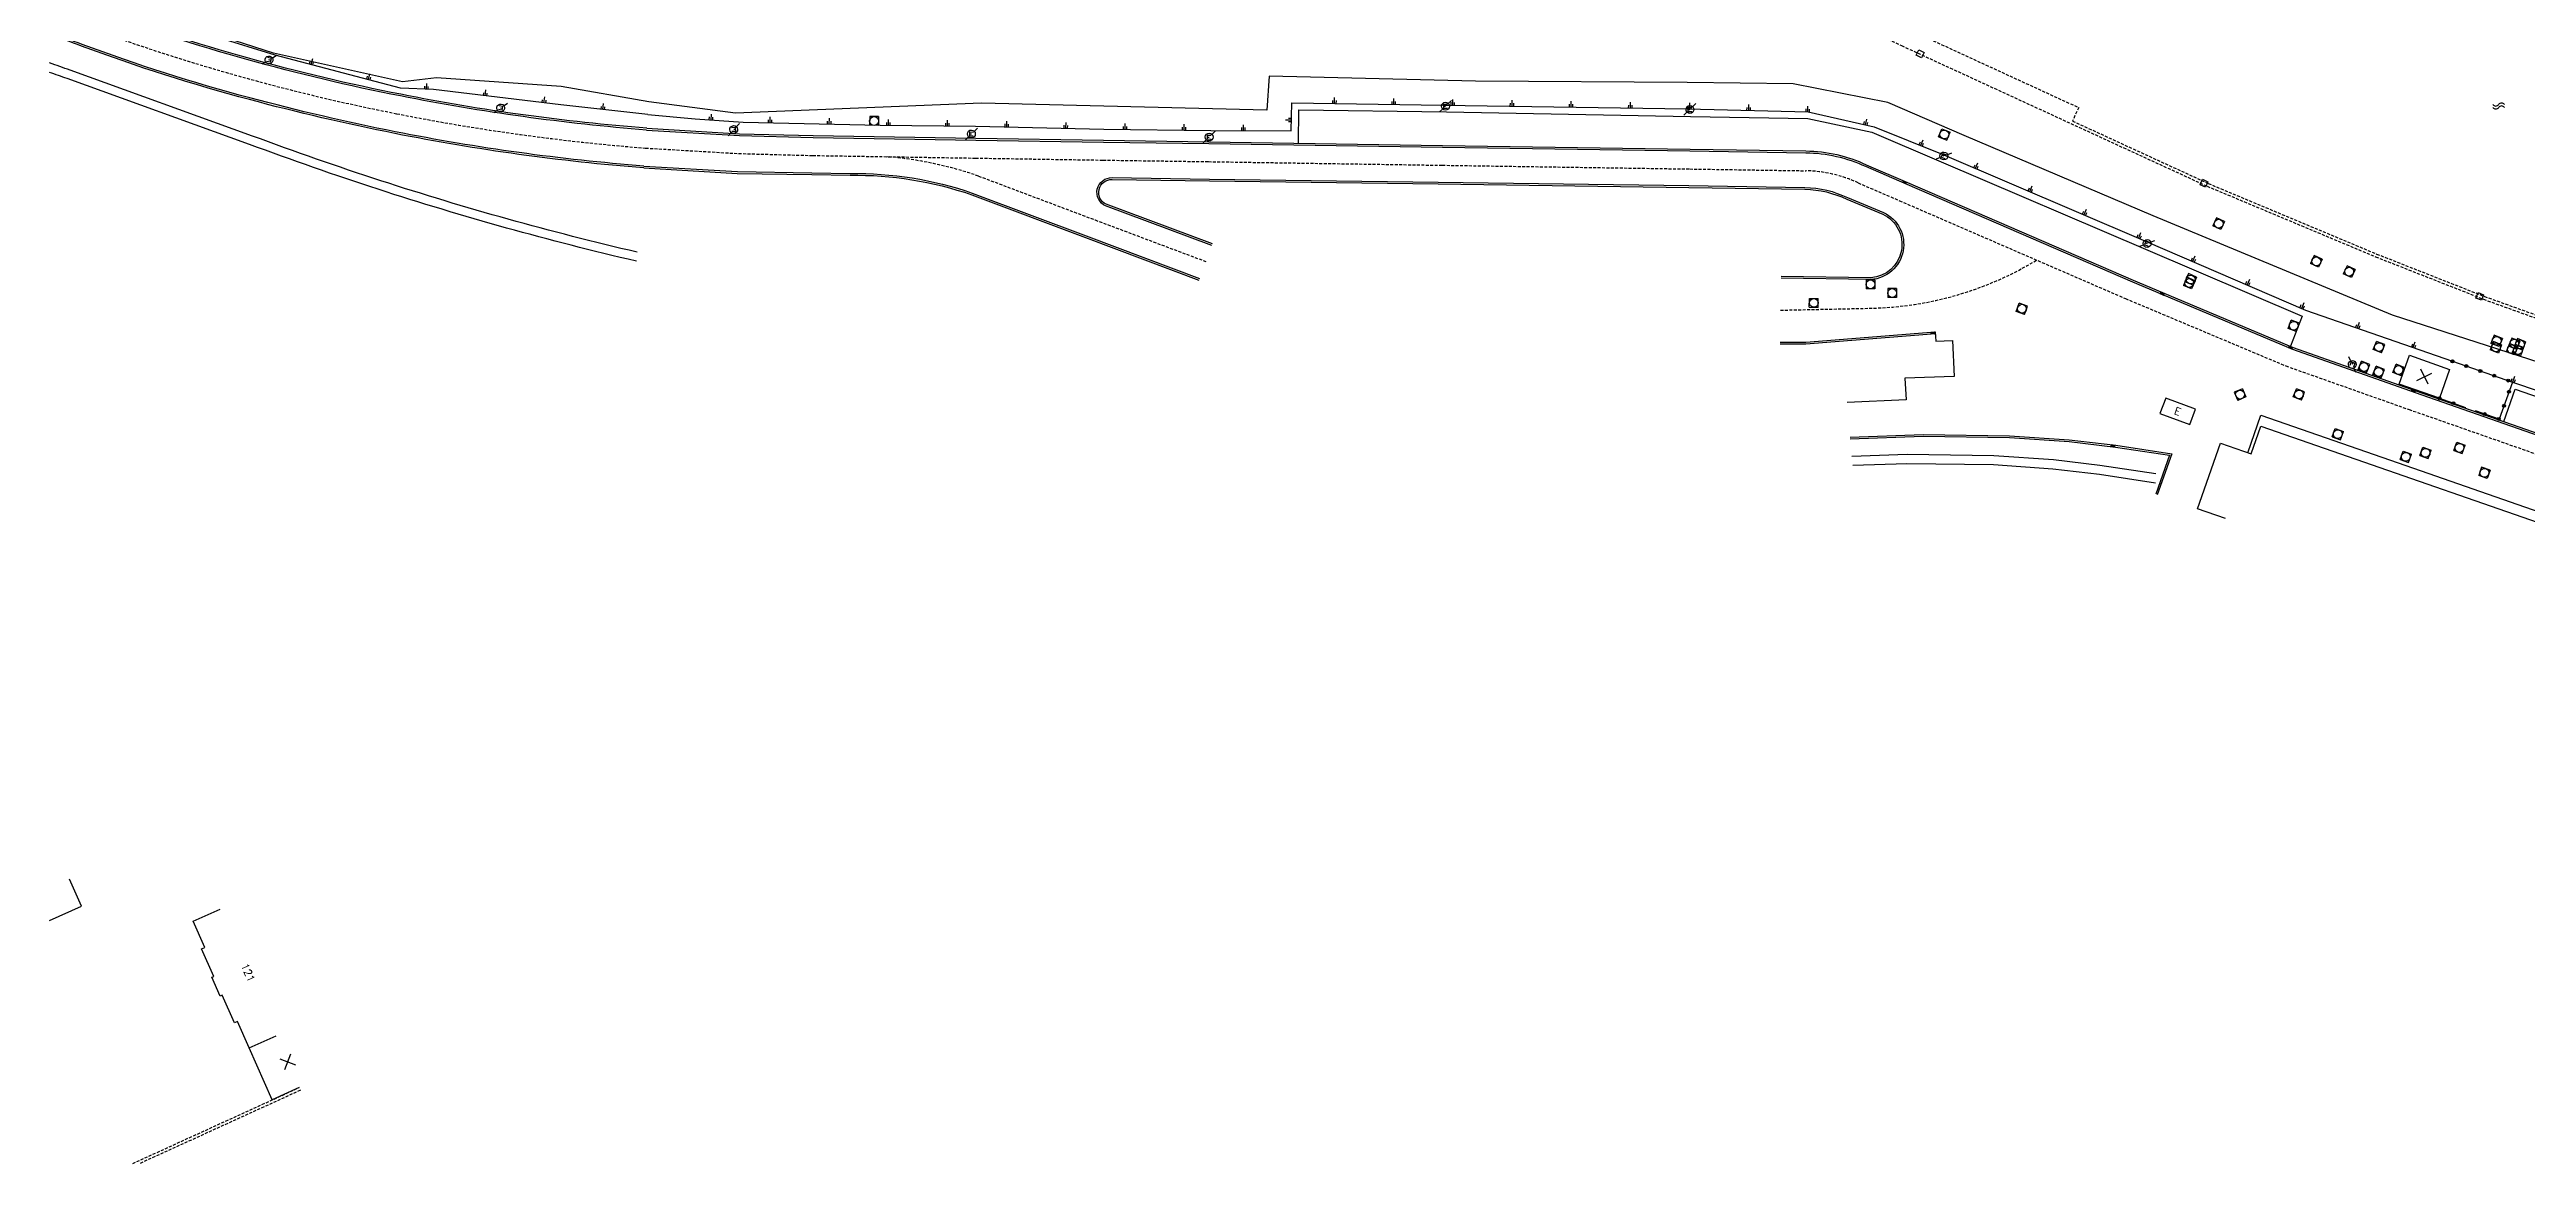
# Model space of a CAD drawing. Header units: millimetres. Extents: x 155999 to 157000, y 121000 to 122000.
# Drawn here: x 156000 to 156418.6, y 121000 to 121188.3 of the extents above; entities that cross this region are included whole.
import ezdxf
from ezdxf.enums import TextEntityAlignment as Align

# ---------------------------------------------------------------- set-up
doc = ezdxf.new("R2010")
doc.units = ezdxf.units.MM
doc.linetypes.add('DASHED', pattern=[0.75, 0.5, -0.25])
doc.layers.get('0').update_dxf_attribs({"linetype": 'CONTINUOUS'})
for name, color, linetype in [('W0001', 6, 'DASHED'), ('W0008', 7, 'CONTINUOUS'), ('W0100', 7, 'CONTINUOUS'), ('W0112', 1, 'DASHED'), ('W0211', 2, 'CONTINUOUS'), ('W0322', 7, 'CONTINUOUS'), ('W0334', 7, 'CONTINUOUS'), ('W0400', 7, 'CONTINUOUS'), ('W0420', 7, 'CONTINUOUS'), ('W0471', 7, 'CONTINUOUS'), ('W0500', 5, 'DASHED'), ('W0700', 7, 'CONTINUOUS'), ('W0984', 7, 'CONTINUOUS'), ('W0991', 7, 'CONTINUOUS'), ('W1102', 7, 'CONTINUOUS')]:
    doc.layers.add(name, color=color, linetype=linetype)
doc.styles.get("Standard").update_dxf_attribs({"font": 'romans.shx', "width": 0.85})

# ---------------------------------------------------------------- blocks, each defined once
blk = doc.blocks.new('t991o')
at = {"color": 0, "linetype": 'Continuous'}
for p, q in [((-1, 1), (1, -1)), ((-1, -1), (1, 1))]:
    blk.add_line(p, q, dxfattribs=at)
blk = doc.blocks.new('T471')
for p, q in [((-0.333334, 0.333334), (-0.333334, -0.333334)), ((-0.333334, 0.333334), (0.333334, 0.333334)), ((-0.333334, 0), (0, 0)), ((0.500001, 0.500001), (1.000002, 1.000002)), ((-0.500001, -0.500001), (-1.000002, -1.000002)), ((-0.333334, -0.333334), (0.333334, -0.333334))]:
    blk.add_line(p, q)
blk.add_ellipse((0, 0), major_axis=(0.471405, 0.471405), ratio=1, start_param=5.4977871438, end_param=11.780972451)
blk = doc.blocks.new('T420')
for p, q in [((0.75, 0.75), (-0.75, 0.75)), ((-0.75, 0.75), (-0.75, -0.75)), ((0.75, 0.75), (0.75, -0.75)), ((0.75, -0.75), (-0.75, -0.75))]:
    blk.add_line(p, q)
blk.add_ellipse((0, 0), major_axis=(-0.53, 0.53), ratio=1, start_param=3.926991, end_param=10.210176)
blk = doc.blocks.new('t112o')
at = {"color": 0, "linetype": 'Continuous'}
for p, q in [((-0.5, 0.5), (0.5, 0.5)), ((-0.5, -0.5), (-0.5, 0.5)), ((0.5, 0.5), (0.5, -0.5)), ((0.5, -0.5), (-0.5, -0.5))]:
    blk.add_line(p, q, dxfattribs=at)
blk = doc.blocks.new('T400')
for p, q in [((-0.15, 0.3), (0.15, 0.3)), ((-0.15, -0.25), (-0.15, 0.3)), ((-0.15, 0.15), (0.15, 0.15)), ((-0.15, 0), (0.15, 0)), ((0.15, 0.3), (0.15, -0.25)), ((-0.15, -0.15), (0.15, -0.15)), ((-0.15, -0.25), (-0.15, -0.3)), ((-0.15, -0.3), (0.15, -0.3)), ((0.15, -0.3), (0.15, -0.25))]:
    blk.add_line(p, q)
blk = doc.blocks.new('t211o')
at = {"color": 0, "linetype": 'Continuous'}
for p, q in [((-0.29, 0.5), (-0.29, 0)), ((0, 1), (0, 0)), ((0.29, 0.5), (0.29, 0))]:
    blk.add_line(p, q, dxfattribs=at)
blk = doc.blocks.new('t322o')
at = {"color": 0, "linetype": 'Continuous'}
for radius in [0.25, 0.15]:
    blk.add_circle((0, 0), radius, dxfattribs=at)
blk = doc.blocks.new('t500o')
at = {"color": 0, "linetype": 'Continuous'}
for centre, start, end in [((-0.5, 0.625), 216.8699, 323.1301), ((0.5, -0.125), 36.8699, 143.1301), ((0.5, -0.625), 36.8699, 143.1301), ((-0.5, 0.125), 216.8699, 323.1301)]:
    blk.add_arc(centre, 0.625, start, end, dxfattribs=at)

msp = doc.modelspace()

# ---------------------------------------------------------------- linework, layer by layer
at = {"layer": 'W0001'}
for points in [[(156100.69, 121171.68, -0.029554), (156058.72, 121177.48, -0.038844), (156006.94, 121191.92, -0.004373), (156000, 121194.55)], [(156100.75, 121171.67), (156116.47, 121170.75), (156129, 121170.42), (156156.51, 121169.98), (156178.07, 121169.64), (156195.86, 121169.38), (156235.39, 121168.77), (156277.21, 121168.14), (156296.81, 121167.84, -0.106741), (156305.66, 121165.79), (156312.66, 121162.78), (156350.86, 121146.23), (156377.96, 121134.84), (156398.8, 121127.47), (156424.28, 121118.55), (156471.43, 121097.35), (156471.43, 121097.35), (156471.43, 121097.35), (156495.94, 121086.57), (156489.1, 121066.87)], [(156141.57, 121170.22, -0.061455), (156157, 121166.95), (156176.72, 121159.52), (156195.43, 121152.5)]]:
    msp.add_lwpolyline(points, format="xyb", dxfattribs=at)
at = {"layer": 'W0001', "flags": 128}
msp.add_lwpolyline([(156292.55, 121144.27), (156307.86, 121144.6, 0.13139), (156335.85, 121152.73, -19.231824)], format="xyb", dxfattribs=at)
at = {"layer": 'W0008'}
for points in [[(156100.92, 121174.73, -0.029557), (156059.31, 121180.48, -0.038841), (156007.99, 121194.79, -0.005077), (156000, 121197.84)], [(156100.45, 121168.63, -0.029653), (156058.43, 121174.44, -0.016126), (156033.87, 121180.16, -0.023697), (156005.51, 121189.2, -0.003425), (156000, 121191.29)], [(156100.92, 121174.73), (156116.6, 121173.81), (156129.06, 121173.48), (156156.56, 121173.03), (156178.12, 121172.7), (156195.91, 121172.44), (156235.43, 121171.83), (156277.25, 121171.2), (156296.85, 121170.89, -0.106174), (156306.91, 121168.59), (156313.88, 121165.59), (156352.06, 121149.05), (156379.07, 121137.69), (156399.82, 121130.36), (156425.29, 121121.44), (156441.1, 121116), (156473.02, 121104.9), (156472.92, 121101.65), (156500.51, 121087.54), (156492.86, 121065.56)], [(156100.45, 121168.63), (156116.25, 121167.69), (156128.86, 121167.5), (156135.31, 121167.39, -0.085868), (156155.96, 121164.07), (156175.64, 121156.66), (156194.36, 121149.63)], [(156196.43, 121155.18), (156178.49, 121161.89, -0.8211), (156179.61, 121166.68), (156196.06, 121166.43), (156234.72, 121165.92), (156277.07, 121165.32), (156296.68, 121165, -0.110201), (156303.87, 121163.3), (156309.94, 121160.77, -0.775765), (156307.83, 121149.44), (156292.64, 121149.68)]]:
    msp.add_lwpolyline(points, format="xyb", dxfattribs=at)
for points in [[(156292.47, 121138.87), (156296.83, 121138.88), (156318.71, 121140.62), (156318.8, 121139.05), (156321.62, 121139.13), (156321.9, 121133.08), (156313.57, 121132.76), (156313.79, 121129.13), (156303.81, 121128.66)], [(156371.51, 121120.17), (156373.72, 121126.53), (156396.93, 121118.48), (156422.2, 121109.65), (156436.47, 121104.69), (156491.37, 121085.6), (156485.35, 121068.18)], [(156304.34, 121122.81), (156316.65, 121123.26), (156331.28, 121123.04), (156341.35, 121122.35), (156349.22, 121121.43), (156358.69, 121119.98), (156356.24, 121113.05)]]:
    msp.add_lwpolyline(points, dxfattribs=at)
at = {"layer": 'W0100'}
for points in [[(156398.84, 121136.65), (156405.63, 121134.26), (156403.93, 121129.37), (156397.13, 121131.76)], [(156362.69, 121127.54), (156357.65, 121129.41), (156356.68, 121126.79), (156361.72, 121124.93)]]:
    msp.add_lwpolyline(points, close=True, dxfattribs=at)
for points in [[(156367.75, 121109.04), (156363.03, 121110.68), (156366.89, 121121.78), (156372.11, 121119.96), (156373.74, 121124.66), (156436.69, 121102.77), (156434.88, 121097.57), (156438.88, 121096.17), (156440.69, 121101.37), (156489.99, 121084.23), (156484.57, 121068.45), (156479.84, 121070.08)], [(156000, 121041.06), (156005.41, 121043.52), (156003.35, 121048.07)], [(156042.19, 121012.83), (156037.64, 121010.75), (156033.73, 121019.57), (156031.76, 121024.01), (156031.25, 121023.79), (156029.18, 121028.44), (156028.86, 121028.3), (156027.45, 121031.48), (156027.77, 121031.62), (156025.71, 121036.28), (156026.22, 121036.5), (156024.25, 121040.94), (156028.82, 121042.97)]]:
    msp.add_lwpolyline(points, dxfattribs=at)
at = {"layer": 'W0112'}
for points in [[(156144.99, 121277.68), (156166.23, 121260.9), (156187.65, 121250.86), (156229.79, 121231.17), (156272.55, 121211.22), (156314.28, 121191.7), (156342.95, 121178.52), (156341.91, 121176.25), (156364.86, 121165.69), (156393.31, 121153.76), (156411.52, 121146.6), (156437.83, 121137.13), (156460.04, 121128.67), (156484.38, 121118.16), (156503.8, 121108.59), (156523.24, 121098), (156550.53, 121082.81)], [(156143.14, 121275.33), (156164.64, 121258.34), (156186.39, 121248.15), (156228.53, 121228.46), (156271.28, 121208.52), (156313.02, 121188.99), (156364.66, 121165.23), (156393.13, 121153.3), (156411.35, 121146.13), (156437.66, 121136.66), (156459.85, 121128.21), (156484.17, 121117.71), (156503.57, 121108.15), (156523, 121097.57), (156550.28, 121082.37)], [(156014.07, 121000), (156042.19, 121012.83)], [(156042.39, 121012.37), (156015.27, 121000)]]:
    msp.add_lwpolyline(points, dxfattribs=at)
at = {"layer": 'W0211'}
for points in [[(156101.3, 121179.48), (156086.49, 121182.06), (156065.42, 121183.53), (156059.68, 121182.86), (156037.84, 121187.73), (156008.81, 121197.11), (156000, 121200.86)], [(156101.13, 121177.36), (156086.41, 121178.97), (156064.87, 121181.56), (156059.32, 121181.82), (156038.11, 121187.39), (156008.56, 121196.54), (156000, 121199.86)], [(156482.49, 121103.45), (156480.9, 121108.32), (156476.54, 121114.18), (156471.96, 121117.75), (156431.62, 121131.93), (156396.01, 121143.44), (156355.54, 121160.21), (156323.57, 121173.82), (156310.69, 121179.4), (156294.72, 121182.56), (156276.79, 121182.77), (156241, 121182.97), (156206.11, 121183.81), (156205.71, 121178.07), (156157.52, 121179.24), (156115.96, 121177.57), (156101.3, 121179.48)], [(156101.13, 121177.36), (156109.14, 121176.6), (156117.24, 121176.04), (156140.4, 121175.53), (156156.52, 121175.36), (156178.19, 121174.87), (156196.29, 121174.67), (156209.85, 121174.57), (156209.99, 121179.31), (156235.49, 121178.94), (156276.77, 121178.3), (156297.23, 121177.78), (156308.4, 121175.24), (156319.85, 121170.62), (156354.24, 121155.92), (156381.3, 121144.28), (156406.1, 121135.62)], [(156416.26, 121132.12), (156429.8, 121127.55), (156468.68, 121114.33), (156471.33, 121111.01), (156476.41, 121102.73)]]:
    msp.add_lwpolyline(points, dxfattribs=at)
at = {"layer": 'W0322'}
for points in [[(156406.1, 121135.62), (156416.26, 121132.12), (156414.03, 121125.85), (156410, 121127.25)], [(156403.93, 121129.37), (156408.35, 121127.82)]]:
    msp.add_lwpolyline(points, dxfattribs=at)
at = {"layer": 'W0334'}
for points in [[(156100.95, 121175.03, -0.029557), (156059.37, 121180.77, -0.038841), (156008.09, 121195.07, -0.005147), (156000, 121198.16)], [(156100.42, 121168.33, -0.029653), (156058.37, 121174.14, -0.016126), (156033.79, 121179.87, -0.023697), (156005.41, 121188.92, -0.003358), (156000, 121190.97)], [(156100.94, 121175.03), (156116.61, 121174.11), (156129.07, 121173.78), (156156.56, 121173.33), (156178.12, 121173), (156195.91, 121172.74), (156235.44, 121172.13), (156277.26, 121171.5), (156296.86, 121171.19, -0.106124), (156307.03, 121168.86), (156314, 121165.87), (156352.17, 121149.32), (156379.18, 121137.97), (156399.92, 121130.64), (156425.39, 121121.73), (156441.2, 121116.28), (156473.33, 121105.11), (156473.23, 121101.83), (156500.61, 121087.82), (156500.51, 121087.54)], [(156100.43, 121168.33), (156116.24, 121167.39), (156128.85, 121167.2), (156135.31, 121167.09, -0.085867), (156155.86, 121163.79), (156175.54, 121156.38), (156194.25, 121149.35)], [(156196.54, 121155.46), (156178.6, 121162.17, -0.819745), (156179.6, 121166.38), (156196.06, 121166.13), (156234.72, 121165.62), (156277.07, 121165.02), (156296.68, 121164.7, -0.110328), (156303.75, 121163.03), (156309.82, 121160.5, -0.774477), (156307.82, 121149.74), (156292.64, 121149.98)]]:
    msp.add_lwpolyline(points, format="xyb", dxfattribs=at)
for points in [[(156211.11, 121172.51), (156211.15, 121178.15), (156236.13, 121177.78), (156277.32, 121177), (156297.16, 121176.7), (156307.98, 121174.37), (156319.69, 121169.36), (156354.23, 121154.59), (156380.71, 121143.28), (156378.72, 121138.17)], [(156292.47, 121138.57), (156296.84, 121138.58), (156318.73, 121140.32)], [(156414.83, 121125.42), (156416.74, 121130.91), (156429.85, 121126.35), (156468.24, 121112.99), (156466.28, 121107.56)], [(156304.35, 121122.51), (156316.65, 121122.96), (156331.27, 121122.74), (156341.32, 121122.06), (156349.18, 121121.13), (156358.29, 121119.74), (156355.96, 121113.15)]]:
    msp.add_lwpolyline(points, dxfattribs=at)
at = {"layer": 'W0700'}
for points in [[(156099.31, 121154.07, -0.021585), (156055.99, 121166.16, -0.01008), (156034.32, 121173.71), (156003.48, 121184.84, -0.002792), (156000, 121186.09)], [(156099.19, 121152.55, -0.021694), (156055.52, 121164.72, -0.010077), (156033.8, 121172.3), (156002.98, 121183.42, -0.002374), (156000, 121184.48)]]:
    msp.add_lwpolyline(points, format="xyb", dxfattribs=at)
for points in [[(156304.63, 121119.56), (156313.97, 121119.9), (156328.6, 121119.68), (156338.67, 121119), (156346.54, 121118.07), (156356.01, 121116.63)], [(156304.77, 121118.04), (156313.89, 121118.37), (156328.53, 121118.16), (156338.6, 121117.47), (156346.46, 121116.55), (156355.94, 121115.1)]]:
    msp.add_lwpolyline(points, dxfattribs=at)
at = {"layer": 'W1102'}
msp.add_line((156033.73, 121019.57), (156038.3, 121021.6), dxfattribs=at)

# ---------------------------------------------------------------- block references
at = {"layer": 'W0112'}
for p, rotation in [((156316.16, 121187.6), 334.9962620815211), ((156364.14, 121165.73), 335.615173970353), ((156410.72, 121146.59), 338.5246687078711)]:
    msp.add_blockref('t112o', p, dxfattribs=dict(at, rotation=rotation))
at = {"layer": 'W0211'}
for p, rotation in [((156044.17, 121185.8), 345.2833201813606), ((156053.84, 121183.26), 345.2833201813606), ((156063.65, 121181.62), 357.3853531150096), ((156073.58, 121180.51), 353.1336148733486), ((156083.51, 121179.32), 353.1336148733486), ((156093.45, 121178.2), 353.7631368930416), ((156111.74, 121176.42), 356.071782953573), ((156121.73, 121175.94), 358.733849363277), ((156131.73, 121175.72), 358.733849363277), ((156141.73, 121175.52), 359.3887620661541), ((156151.72, 121175.41), 359.3887620661541), ((156161.72, 121175.24), 358.719557747808), ((156209.91, 121176.44), 88.2380927117236), ((156217.13, 121179.2), 359.17130278571), ((156227.13, 121179.06), 359.17130278571), ((156237.12, 121178.91), 359.1197188763041), ((156247.12, 121178.76), 359.1197188763041), ((156257.12, 121178.61), 359.1197188763041), ((156267.12, 121178.45), 359.1197188763041), ((156277.12, 121178.3), 358.526993361741), ((156287.12, 121178.04), 358.526993361741), ((156297.11, 121177.78), 358.526993361741), ((156306.87, 121175.59), 347.1993016058651), ((156171.72, 121175.02), 358.719557747808), ((156181.72, 121174.83), 359.3472814916381), ((156191.72, 121174.72), 359.3472814916381), ((156201.72, 121174.63), 359.6113165317441), ((156316.22, 121172.09), 338.017451254362), ((156325.44, 121168.23), 336.857036458803), ((156334.64, 121164.3), 336.857036458803), ((156343.83, 121160.37), 336.857036458803), ((156353.03, 121156.44), 336.857036458803), ((156362.21, 121152.49), 336.719411812716), ((156371.4, 121148.54), 336.719411812716), ((156380.59, 121144.58), 336.719411812716), ((156390.01, 121141.24), 340.7625830040371), ((156399.45, 121137.94), 340.7625830040371), ((156416.26, 121132.12), 341.349330803453)]:
    msp.add_blockref('t211o', p, dxfattribs=dict(at, rotation=rotation))
at = {"layer": 'W0322'}
for p, rotation in [((156406.1, 121135.62), 340.962960613386), ((156408.46, 121134.81), 340.962960613386), ((156410.83, 121133.99), 340.962960613386), ((156413.19, 121133.18), 340.962960613386), ((156415.55, 121132.36), 340.962960613386), ((156415.67, 121130.47), 250.44428922283), ((156403.93, 121129.37), 340.754629315582), ((156406.29, 121128.55), 340.754629315582), ((156411.58, 121126.7), 160.801741659254), ((156413.94, 121125.88), 160.801741659254), ((156414.84, 121128.11), 250.44428922283)]:
    msp.add_blockref('t322o', p, dxfattribs=dict(at, rotation=rotation))
at = {"layer": 'W0400'}
for p, rotation in [((156313.54, 121165.88), 66.74228298830798), ((156357.06, 121147.05), 66.57019535806803), ((156318.33, 121140.4), 94.54514691221236), ((156378.76, 121137.94), 67.20549291632408), ((156399.52, 121130.63), 70.53556122414001), ((156348.77, 121121.35), 83.29607986814302)]:
    msp.add_blockref('T400', p, dxfattribs=dict(at, rotation=rotation))
at = {"layer": 'W0420'}
for p, rotation in [((156139.36, 121176.26), 359.0688651178131), ((156320.24, 121173.97), 156.940075848519), ((156366.62, 121158.89), 335.294664899577), ((156383.11, 121152.51), 335.294664899577), ((156388.67, 121150.77), 335.294664899577), ((156307.76, 121148.64), 0.210119040711727), ((156311.43, 121147.17), 0.210119040711727), ((156361.63, 121148.85), 336.5701953580681), ((156361.88, 121149.46), 336.5701953580681), ((156298.18, 121145.5), 179.099710182424), ((156333.36, 121144.51), 249.667371667241), ((156379.3, 121141.62), 248.790294552927), ((156393.7, 121138.02), 248.790294552927), ((156413.46, 121137.99), 338.5246687078711), ((156413.59, 121139.08), 338.5246687078711), ((156416.19, 121137.67), 338.5246687078711), ((156416.56, 121138.59), 338.5246687078711), ((156417.18, 121137.52), 338.5246687078711), ((156417.52, 121138.5), 338.5246687078711), ((156391.16, 121134.66), 248.790294552927), ((156393.65, 121133.81), 248.790294552927), ((156397.01, 121134.16), 248.790294552927), ((156370.23, 121130), 22.78760983730569), ((156380.17, 121130.02), 248.790294552927), ((156386.74, 121123.3), 160.801741659254), ((156407.3, 121120.98), 160.801741659254), ((156398.23, 121119.48), 160.801741659254), ((156401.57, 121120.14), 160.801741659254), ((156411.52, 121116.78), 340.8809582781441)]:
    msp.add_blockref('T420', p, dxfattribs=dict(at, rotation=rotation))
at = {"layer": 'W0471'}
for p, rotation in [((156037.09, 121186.58), 166.8410322893868), ((156076.24, 121178.45), 170.1185402373107), ((156235.92, 121178.76), 359.162304195994), ((156277.25, 121178.21), 358.914702165629), ((156115.63, 121174.8), 182.302469342387), ((156155.8, 121174.06), 359.0688651178131), ((156195.99, 121173.54), 359.171962012724), ((156320.17, 121170.34), 336.831849586008), ((156354.52, 121155.54), 336.857036458803), ((156389.19, 121135.09), 248.790294552927)]:
    msp.add_blockref('T471', p, dxfattribs=dict(at, rotation=rotation))
at = {"layer": 'W0500', "rotation": 0.5255601729293183}
msp.add_blockref('t500o', (156413.93, 121178.79), dxfattribs=at)
at = {"layer": 'W0991'}
for p, rotation in [((156401.38, 121133.01), 70.74835353442575), ((156040.25, 121017.21), 23.91756079703993)]:
    msp.add_blockref('t991o', p, dxfattribs=dict(at, rotation=rotation))

# ---------------------------------------------------------------- texts
at = {"layer": 'W0984'}
msp.add_text('E', height=1.25, rotation=339.6674, dxfattribs=at).set_placement((156359.68, 121127.17), align=Align.MIDDLE)
at = {"layer": 'W0991'}
msp.add_text('121', height=1.25, rotation=293.9176, dxfattribs=at).set_placement((156033.56, 121032.28), align=Align.MIDDLE)

doc.saveas('drawing.dxf')
